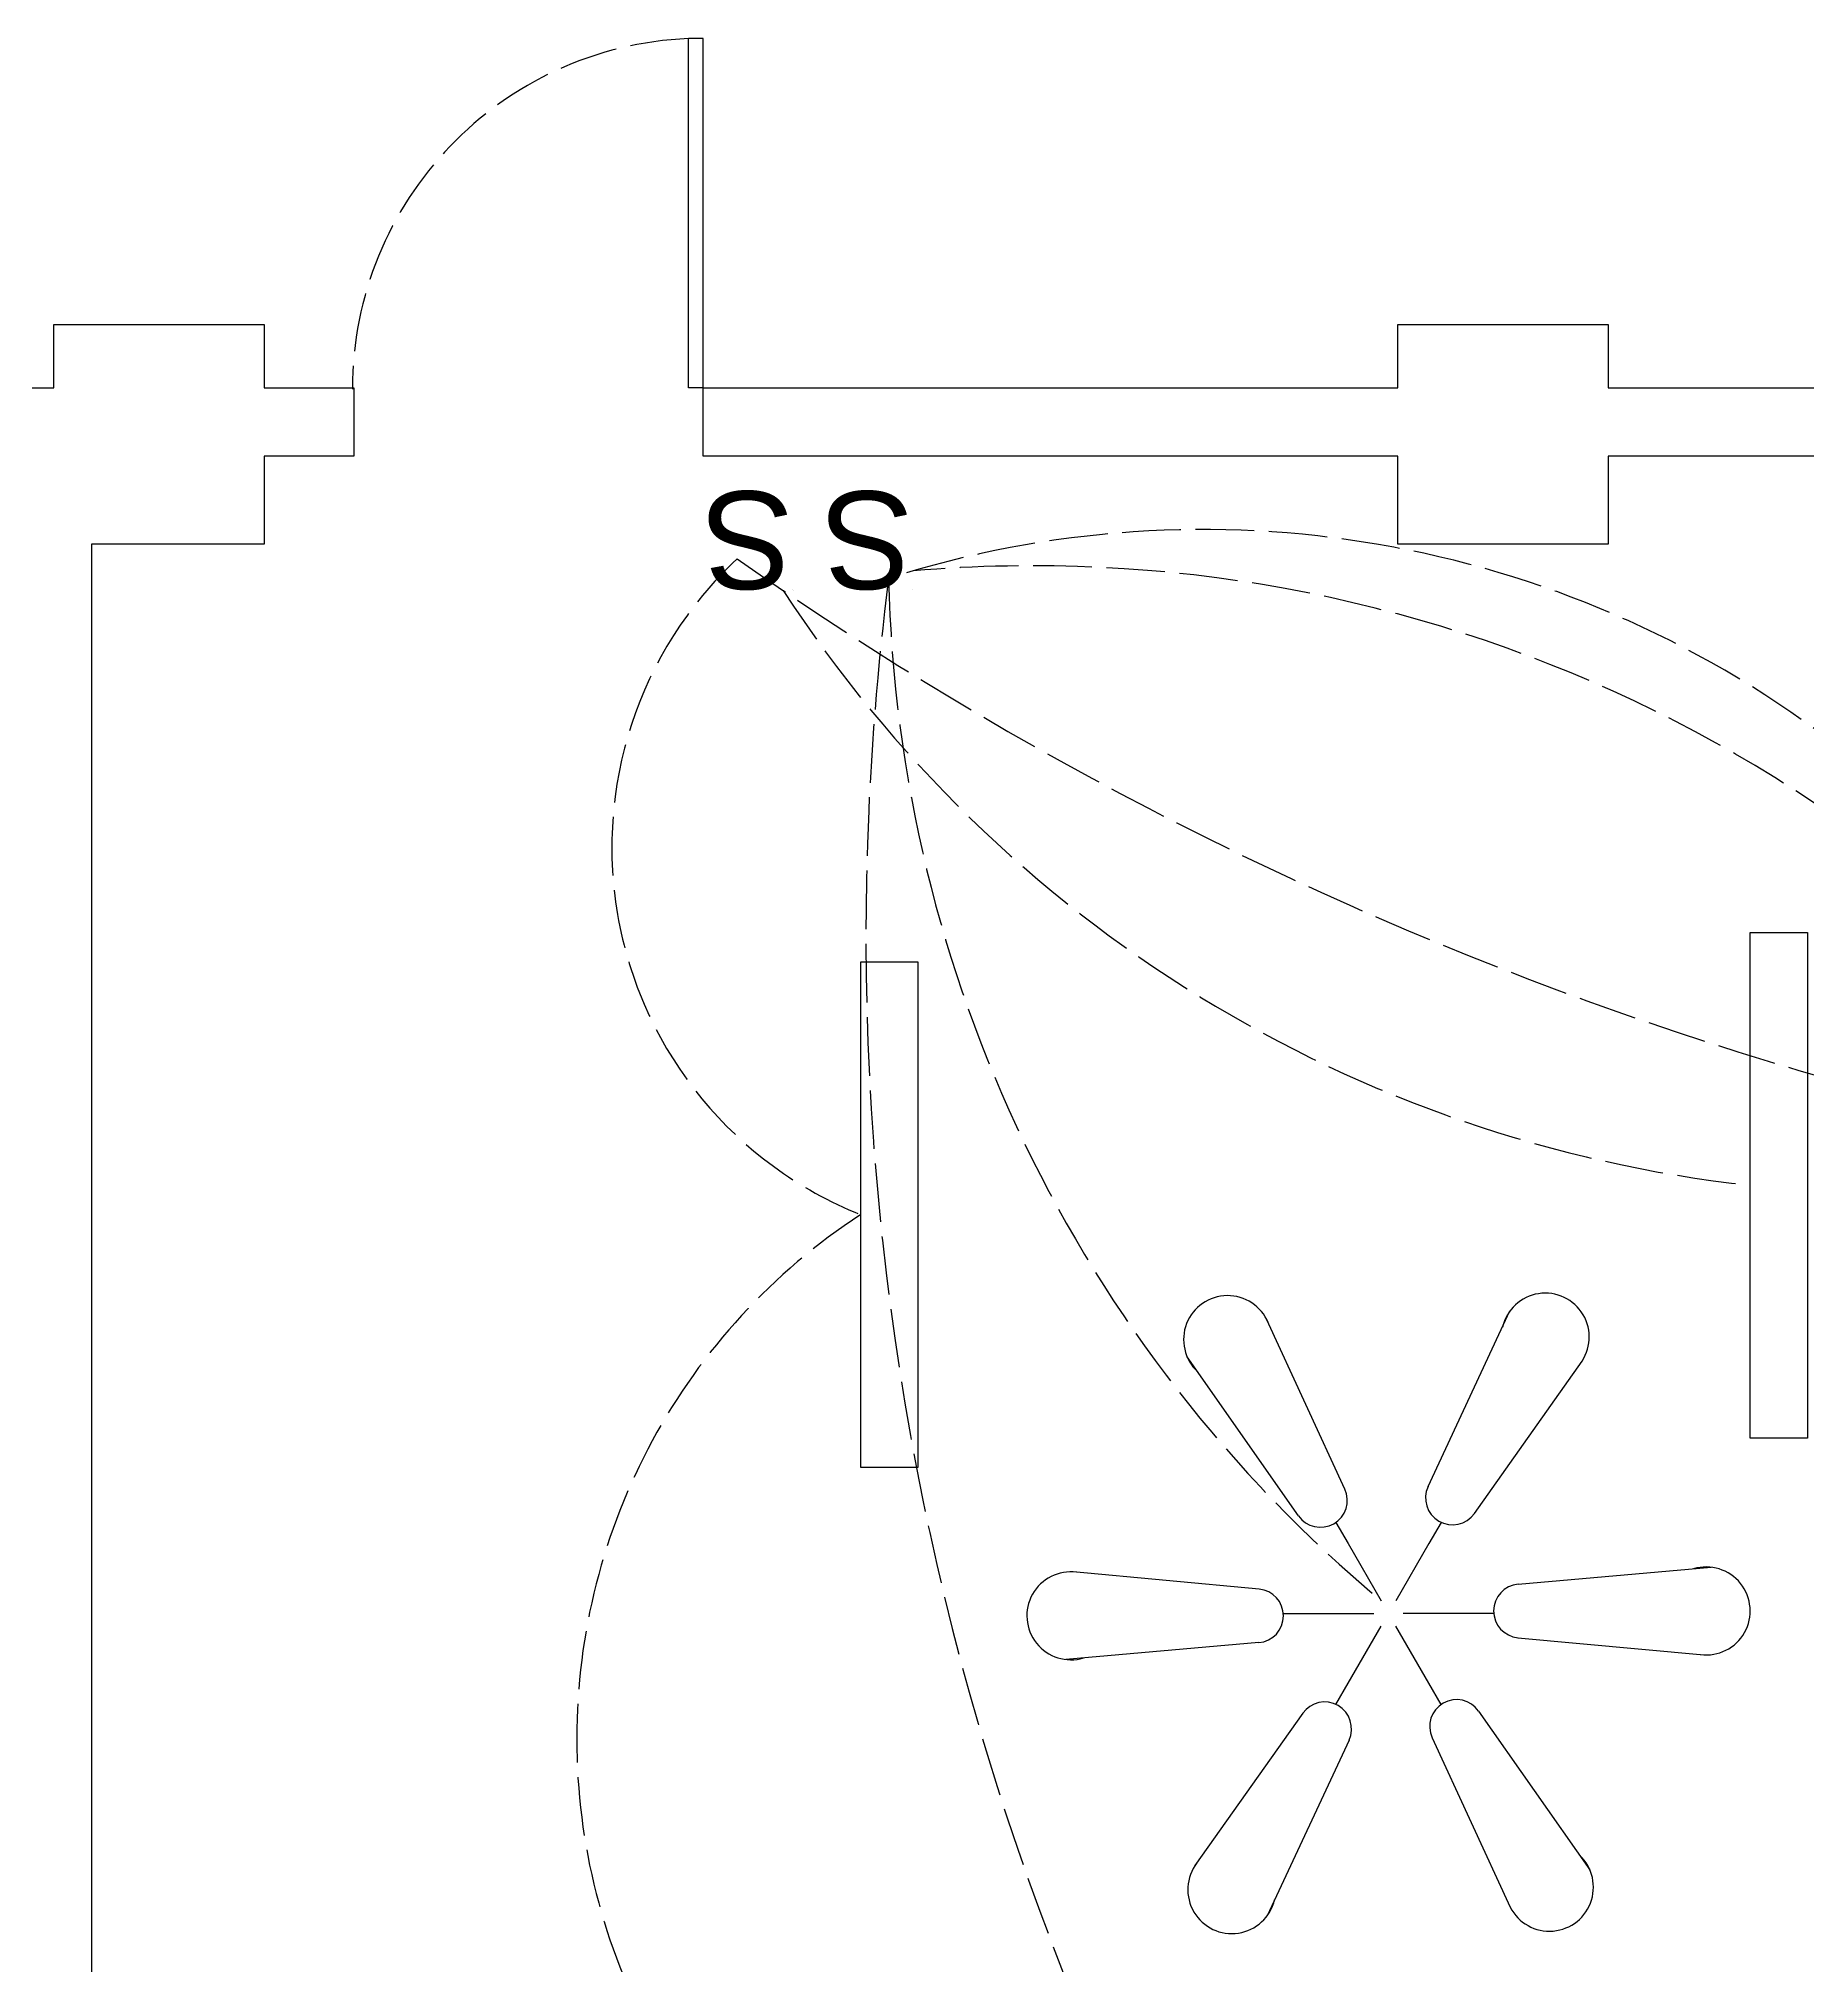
# Model space of a CAD drawing. Header units: centimetres. Extents: x 5373 to 12554, y -7923 to 4675.
# Drawn here: x 6346.9 to 6708.8, y -4493.9 to -4099.5 of the extents above; entities that cross this region are included whole.
import ezdxf

# ---------------------------------------------------------------- set-up
doc = ezdxf.new("R2010")
doc.units = ezdxf.units.CM
doc.linetypes.add('ACAD_ISO02W100', pattern=[15, 12, -3])
doc.linetypes.add('HIDDEN', pattern=[0.375, 0.25, -0.125])
for name, color, linetype in [('ELCETRICAN HIDDEN', 130, 'HIDDEN'), ('Electrical', 50, 'Continuous'), ('ELECTRICAL HIDDEN FAN', 210, 'HIDDEN')]:
    doc.layers.add(name, color=color, linetype=linetype)
doc.styles.get("Standard").update_dxf_attribs({"font": 'arial.ttf'})

# ---------------------------------------------------------------- blocks, each defined once
blk = doc.blocks.new('*U69')
at = {"layer": 'Electrical', "linetype": 'Continuous'}
for p, q in [((-11.98, 5.48), (27.55, 8.94)), ((-22, -0.5), (-35.5, -0.5)), ((-16.98, -0.5), (-22, -0.5)), ((-12.01, -5.48), (26, -8.99)), ((-11.5, -5.5), (-11.5, -5.5))]:
    blk.add_line(p, q, dxfattribs=at)
for centre, radius, start, end in [((26.5, 0), 9, 262.6286, 106.7121), ((-11.5, 0), 5.5, 95.0011, 264.7244)]:
    blk.add_arc(centre, radius, start, end, dxfattribs=at)
blk = doc.blocks.new('*U70')
at = {"layer": 'Electrical', "color": 0, "linetype": 'ByBlock', "lineweight": -2, "transparency": 16777216}
for p, rotation in [((-1234.18, 469.6), 119.9999999999999), ((-1195.68, 470.09), 59.99999999999997), ((-1253, 436), 180), ((-1233.32, 402.91), 239.9999999999999), ((-1194.82, 403.41), 300)]:
    blk.add_blockref('*U69', p, dxfattribs=dict(at, rotation=rotation))
blk.add_blockref('*U69', (-1176, 437), dxfattribs=at)

msp = doc.modelspace()

# ---------------------------------------------------------------- linework, layer by layer
for p, q in [((6479.87, -4171), (6479.87, -4099.5)), ((6482.87, -4099.5), (6479.87, -4099.5)), ((6482.87, -4171), (6482.87, -4099.5)), ((6339.62, -4171), (6350, -4171)), ((6393, -4171), (6411.37, -4171)), ((6482.87, -4171), (6625, -4171)), ((6668, -4171), (7030, -4171)), ((6411.37, -4185), (6393, -4185)), ((6625, -4185), (6482.87, -4185)), ((7030, -4185), (6668, -4185)), ((6357.71, -4203), (6357.71, -4851.91))]:
    msp.add_line(p, q)
at = {"linetype": 'Continuous'}
for p, q in [((6411.37, -4171), (6411.37, -4185)), ((6482.87, -4171), (6479.87, -4171)), ((6482.87, -4185), (6482.87, -4171))]:
    msp.add_line(p, q, dxfattribs=at)
at = {"linetype": 'ACAD_ISO02W100'}
msp.add_arc((6482.87, -4171.23), 71.79, 92.3949, 180, dxfattribs=at)
at = {"layer": 'Defpoints', "linetype": 'Continuous'}
for points in [[(6350, -4171), (6350, -4158), (6393, -4158), (6393, -4171)], [(6625, -4171), (6625, -4158), (6668, -4158), (6668, -4171)], [(6393, -4185), (6393, -4203), (6357.71, -4203)], [(6668, -4185), (6668, -4203), (6625, -4203), (6625, -4185)]]:
    msp.add_lwpolyline(points, dxfattribs=at)
at = {"layer": 'ELCETRICAN HIDDEN', "linetype": 'ACAD_ISO02W100'}
for centre, radius, start, end in [((6545.04, -4265.07), 80.89, 133.0717, 248.2587), ((6917.93, -3595.36), 745.76, 234.96405, 267.16737), ((6726.59, -4064.6), 271.22, 213.0456, 263.7528), ((6585.02, -4447.46), 128.04, 123.1115, 236.8885)]:
    msp.add_arc(centre, radius, start, end, dxfattribs=at)
at = {"layer": 'Electrical', "linetype": 'Continuous'}
for points in [[(6708.8, -4282.48), (6708.8, -4385.94), (6697.08, -4385.94), (6697.08, -4282.48)], [(6526.8, -4288.48), (6526.8, -4391.94), (6515.08, -4391.94), (6515.08, -4288.48)]]:
    msp.add_lwpolyline(points, close=True, dxfattribs=at)
at = {"layer": 'ELECTRICAL HIDDEN FAN', "linetype": 'ACAD_ISO02W100'}
for centre, radius, start, end in [((6585.13, -4412.17), 212.18, 358.0641, 107.6507), ((6550.33, -4494.81), 287.4, 333.9677, 94.8971), ((7094.05, -4283.15), 577.9, 172.72642, 215.67139), ((6801.49, -4203.68), 280.76, 181.2864, 230.1487)]:
    msp.add_arc(centre, radius, start, end, dxfattribs=at)

# ---------------------------------------------------------------- block references
at = {"layer": 'Electrical', "linetype": 'Continuous', "rotation": 180}
msp.add_blockref('*U70', (5408.58, -3985.32), dxfattribs=at)

# ---------------------------------------------------------------- texts
at = {"layer": 'Electrical', "linetype": 'Continuous', "char_height": 0.2, "attachment_point": 1, "rotation": 180}
for insert in [(6501.3, -4212.5), (6525.8, -4212.5)]:
    msp.add_mtext_dynamic_manual_height_columns('s{\\H100x;\\PS}', width=14.7793, gutter_width=1, heights=[0], dxfattribs=dict(at, insert=insert))

doc.saveas('drawing.dxf')
